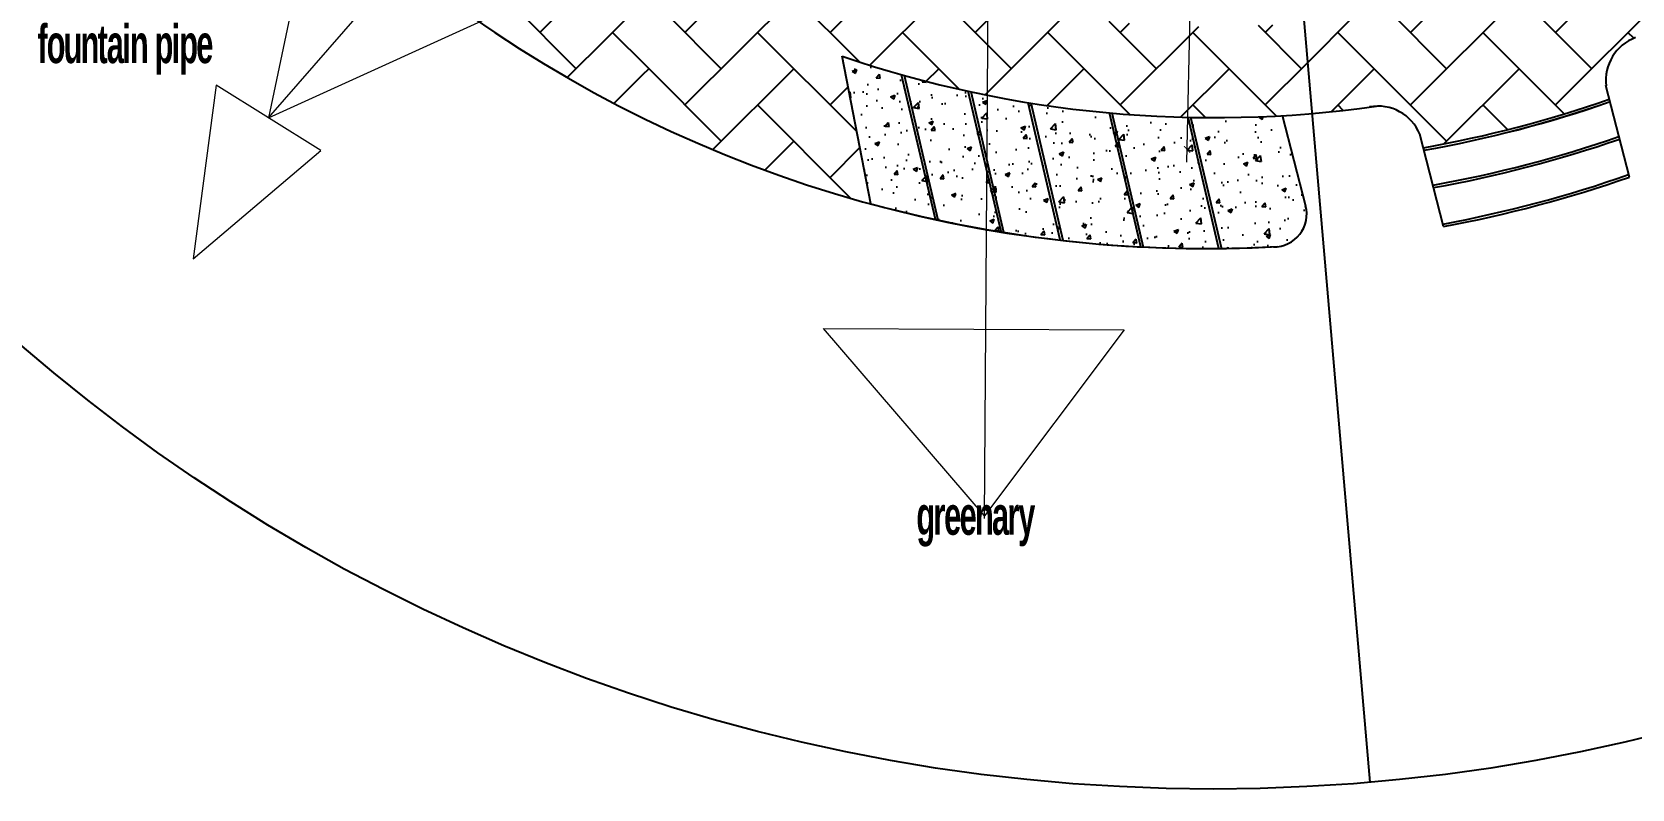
# Model space of a CAD drawing. Header units: inches. Extents: x -291016 to -124071, y 25078 to 137196.
# Drawn here: x -199296 to -198048, y 41844 to 42434 of the extents above; entities that cross this region are included whole.
import ezdxf

# ---------------------------------------------------------------- set-up
doc = ezdxf.new("R2010")
doc.units = ezdxf.units.IN
doc.header["$MEASUREMENT"] = 0
doc.layers.add('DOOR', color=112, linetype='Continuous', lineweight=20)
doc.layers.add('WALL SEC', color=7, linetype='Continuous', lineweight=50)
doc.dimstyles.new('50PEA1', dxfattribs={"dimscale": 0, "dimtxt": 12.5, "dimasz": 5, "dimexe": 5, "dimexo": 10, "dimgap": 5, "dimtad": 1, "dimdec": 0, "dimdsep": 46, "dimtxsty": 'Standard', "dimblk1": 'ARCHTICK', "dimblk2": 'ARCHTICK', "dimsah": 1, "dimcen": 2.5, "dimdle": 10, "dimclrd": 8, "dimclre": 8, "dimclrt": 7, "dimadec": 0, "dimazin": 0, "dimtfac": 1, "dimtdec": 0, "dimtix": 1, "dimtmove": 2, "dimatfit": 3, "dimldrblk": 'ARCHTICK', "dimfxl": 1, "dimtolj": 1, "dimtzin": 0, "dimlwd": 13, "dimlwe": 13, "dimarcsym": 0})
pattern_1 = [(50, (-230578, 3231.808), (35.863009, -3.137607), [3.75, -41.25]), (355, (-230578, 3231.808), (-6.937567, 37.609607), [3, -33]), (100.4514, (-230575.01, 3231.546), (28.92547, 34.471977), [3.18701, -35.057106]), (46.1842, (-230578, 3241.81), (53.362052, -8.27595), [5.625, -61.875]), (96.6356, (-230573.553, 3241.12), (46.733135, 48.705894), [4.780514, -52.58565]), (351.1842, (-230578, 3241.81), (46.7331, 48.70593), [4.5, -49.5]), (21, (-230573, 3239.308), (29.845353, -20.130945), [3.75, -41.25]), (326, (-230573, 3239.308), (12.165767, 36.257502), [3, -33]), (71.4514, (-230570.513, 3237.63), (42.011131, 16.126525), [3.18701, -35.057106]), (37.5, (-230578, 3231.808), (0.6079928, 16.6446927), [0, -32.6, 0, -33.5, 0, -33.125]), (7.5, (-230578, 3231.808), (13.153477, 19.7205856), [0, -19.1, 0, -31.85, 0, -12.625]), (327.5, (-230589.15, 3231.808), (26.6911218, -1.1277436), [0, -12.5, 0, -39, 0, -51.75]), (317.5, (-230594.15, 3231.808), (29.159308, 5.005249), [0, -16.25, 0, -25.9, 0, -36.75])]
pattern_2 = [(45, (-230578, 3231.808), (4e-15, 56.568542), [120, -40]), (135, (-230549.716, 3260.092), (4e-15, 56.568542), [120, -40])]

# ---------------------------------------------------------------- blocks, each defined once
blk = doc.blocks.new('_ArchTick')
at = {"color": 0, "const_width": 0.15}
blk.add_lwpolyline([(-0.5, -0.5), (0.5, 0.5)], dxfattribs=at)
blk = doc.blocks.new('*D355')
at = {"layer": 'Defpoints', "color": 0, "linetype": 'Continuous', "ltscale": 0.2, "transparency": 16777216}
for p in [(-198374.5, 43267.4), (-198394.9, 42342.6)]:
    blk.add_point(p, dxfattribs=at)
at = {"layer": 'DOOR', "color": 8, "lineweight": 13, "ltscale": 0.2, "transparency": 16777216}
blk.add_line((-198374.3, 43277.4), (-198395.2, 42332.6), dxfattribs=at)
at = {"layer": 'DOOR', "color": 8, "linetype": 'Continuous', "lineweight": 13, "ltscale": 0.2, "transparency": 16777216, "xscale": 5, "yscale": 5, "zscale": 5, "rotation": 268.7352641128984}
blk.add_blockref('_ArchTick', (-198394.9, 42342.6), dxfattribs=at)
at = {"layer": 'DOOR', "color": 7, "linetype": 'Continuous', "ltscale": 0.2, "transparency": 16777216, "insert": (-198406.5, 42806.3), "char_height": 12.5, "attachment_point": 5, "rotation": 88.7353}
blk.add_mtext('\\A1;R925', dxfattribs=at)

msp = doc.modelspace()

# ---------------------------------------------------------------- hatches: boundary and pattern name
h = msp.add_hatch()
h.set_pattern_fill('AR-HBONE', color=3, scale=10, style=0)
h.set_pattern_definition(pattern_2)
h.paths.add_polyline_path([(-197704.1208, 42666.9446), (-197671.4996, 42558.7127), (-197727.9202, 42749.8454, -0.205755641), (-198303.5137, 42441.4873), (-198297.4058, 42370.6148, 0.013998151), (-198247.2091, 42376.3081, -0.31420469), (-198213.2924, 42354.3613), (-198210.5886, 42343.8501, 0.038798268), (-198065.4604, 42381.7728), (-198068.201, 42392.4273, -0.340783445), (-198045.0344, 42429.8949, 0.116917925)])
h = msp.add_hatch()
h.set_pattern_fill('AR-HBONE', color=3, scale=10, style=0)
h.set_pattern_definition(pattern_2)
h.paths.add_polyline_path([(-198550.1918, 42457.3067, -0.0654634), (-198753.1276, 42530.1888), (-198767.0355, 42523.8603), (-198831.1516, 42373.1565, 0.050916541), (-198641.5186, 42300.2404), (-198663.9842, 42415.2342, 0.032528981), (-198550.6974, 42384.8362)])
h = msp.add_hatch()
h.set_pattern_fill('AR-HBONE', color=3, scale=10, style=0)
h.set_pattern_definition(pattern_2)
h.paths.add_polyline_path([(-198767.0355, 42523.8603), (-198946.9654, 42441.9868, 0.033714349), (-198831.1516, 42373.1565)])
h = msp.add_hatch()
h.set_pattern_fill('AR-HBONE', color=3, scale=10, style=0)
h.set_pattern_definition(pattern_2)
h.paths.add_polyline_path([(-198303.5137, 42441.4873, -0.075146165), (-198550.1918, 42457.3067), (-198550.6974, 42384.8362, 0.070631711), (-198297.4058, 42370.6148)])
h = msp.add_hatch()
h.set_pattern_fill('AR-CONC', color=3, scale=5, style=0)
h.set_pattern_definition(pattern_1)
h.paths.add_polyline_path([(-198550.6975, 42384.8261, -0.032617116), (-198663.9842, 42415.2342), (-198641.5186, 42300.2404, 0.00027395), (-198640.4608, 42299.9536, 0.022808667), (-198551.4276, 42280.1725)])
h = msp.add_hatch()
h.set_pattern_fill('AR-CONC', color=3, scale=5, style=0)
h.set_pattern_definition(pattern_1)
h.paths.add_polyline_path([(-198320.521, 42368.9453, -0.048426234), (-198494.7913, 42375.4866, -0.015748613), (-198550.6975, 42384.8261), (-198551.4276, 42280.1725, 0.057115254), (-198324.0623, 42266.763, 0.450501417), (-198302.348, 42298.2963)])

# ---------------------------------------------------------------- linework, layer by layer
at = {"color": 1}
msp.add_line((-198374.5209, 43265.4237), (-198252.4526, 41848.9971), dxfattribs=at)
at = {"color": 3}
for p, q in [((-198641.5186, 42300.2404), (-198663.9842, 42415.2342)), ((-198591.1667, 42288.0661), (-198617.5167, 42400.8483)), ((-198588.9751, 42287.4766), (-198615.3197, 42400.2355)), ((-198049.8388, 42321.0426), (-198068.201, 42392.4273)), ((-198539.9198, 42278.4652), (-198565.4924, 42387.92)), ((-198537.7282, 42277.8757), (-198563.3295, 42387.453)), ((-198493.7347, 42272.1532), (-198518.7085, 42379.0449)), ((-198491.5431, 42271.5637), (-198516.5742, 42378.7007)), ((-198431.0181, 42266.5801), (-198455.425, 42371.0454)), ((-198428.8265, 42265.9906), (-198453.3273, 42370.8577)), ((-198370.0086, 42265.2819), (-198393.9719, 42367.8483)), ((-198367.8171, 42264.6924), (-198391.8442, 42367.5322)), ((-198302.348, 42298.2963), (-198320.5439, 42369.0343)), ((-198302.348, 42298.2963), (-198320.5439, 42369.0343)), ((-198194.7812, 42282.3975), (-198213.2924, 42354.3613))]:
    msp.add_line(p, q, dxfattribs=at)
msp.add_circle((-198374.5127, 43265.3292), 1421.582, dxfattribs=at)
for centre, radius, start, end in [((-198379.2454, 43265.3821), 1000.1429, 296.7260256, 273.1627388), ((-198374.5209, 43267.4143), 940, 280.0744414, 289.2271845), ((-198374.5209, 43267.4143), 968, 280.2092536, 289.0783422), ((-198374.5209, 43267.4143), 970, 280.2092536, 289.0783422), ((-198379.2454, 43265.3821), 998.1429, 280.6283572, 289.2299034), ((-198379.2454, 43265.3821), 1000.1429, 280.6283572, 289.2299034)]:
    msp.add_arc(centre, radius, start, end)
for centre, radius, start, end in [((-198032.3234, 42396.1397), 36.0691, 110.6346005, 186.4907399), ((-198373.9663, 43269.775), 902.4137, 251.2535807, 278.0747334), ((-198245.9889, 42341.0128), 35.3164, 22.2080415, 100.6058565), ((-198382.0154, 43296.5498), 968, 280.2092536, 289.0783422), ((-198382.0154, 43296.5498), 970, 280.2092536, 289.0783422), ((-198379.2415, 43265.4253), 1000.1855, 254.8604543, 273.1625558), ((-198327.1527, 42292.1341), 25.5587, 269.1896069, 14.8993244)]:
    msp.add_arc(centre, radius, start, end, dxfattribs=at)
at = {"layer": 'DOOR', "color": 2, "linetype": 'Continuous', "ltscale": 0.2}
for p, q in [((-199007.5, 42860.5144), (-199111.2811, 42367.2182)), ((-199111.2811, 42367.2182), (-198825.6954, 42695.1771)), ((-199111.2811, 42367.2182), (-198670, 42568.0144)), ((-198549.6157, 42539.8645), (-198553, 42054.8079)), ((-199152, 42392.8079), (-199170, 42257.1285)), ((-199070.5621, 42341.6285), (-199152, 42392.8079)), ((-199170, 42257.1285), (-199070.5621, 42341.6285)), ((-198552.9861, 42056.8008), (-198678.5, 42202.8079)), ((-198678.5, 42202.8079), (-198443.9958, 42201.9489)), ((-198443.9958, 42201.9489), (-198552.9861, 42056.8008))]:
    msp.add_line(p, q, dxfattribs=at)

# ---------------------------------------------------------------- texts
at = {"layer": 'WALL SEC', "linetype": 'Continuous', "ltscale": 0.2, "char_height": 30, "width": 257.58934, "attachment_point": 1}
for s, insert in [('{\\fTechnicBold|b0|i0|c2|p2;\\W0.7;\\T0.9;fountain pipe}', (-199291.5, 42439.8944)), ('{\\fTechnicBold|b0|i0|c2|p2;\\W0.7;\\T0.9;greenary}', (-198606, 42072.0097))]:
    msp.add_mtext(s, dxfattribs=dict(at, insert=insert))

# ---------------------------------------------------------------- dimensions: what is measured, and where the dimension line sits
at = {"layer": 'DOOR', "color": 2, "linetype": 'Continuous', "ltscale": 0.2}
dim = msp.add_radius_dim(center=(-198374.5209, 43267.4143), mpoint=(-198394.9375, 42342.6396), dimstyle='50PEA1', override={"dimscale": 1}, dxfattribs=at)
dim.commit()
dim.dimension.update_dxf_attribs({"geometry": '*D355', "text_midpoint": (-198406.5, 42806.3079), "dimtype": 132})

doc.saveas('drawing.dxf')
